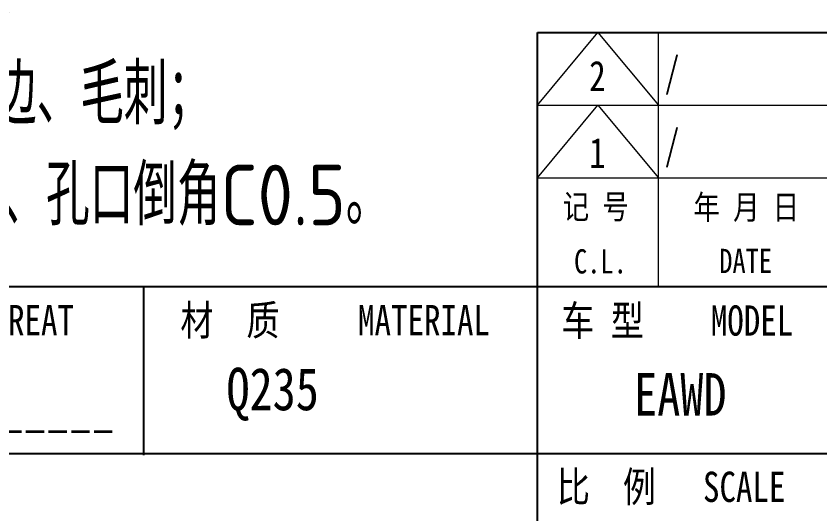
# Model space of a CAD drawing. Header units: millimetres. Extents: x -50019 to 104182, y -50696 to 36580.
# Drawn here: x -48861.7 to -48795.3, y 36112.4 to 36153.4 of the extents above; entities that cross this region are included whole.
import ezdxf
from ezdxf.enums import TextEntityAlignment as Align

# ---------------------------------------------------------------- set-up
doc = ezdxf.new("R2010")
doc.units = ezdxf.units.MM
doc.header["$LTSCALE"] = 0.5
doc.linetypes.add('AM_ISO02W050x2', pattern=[3.75, 3, -0.75])
for name, color, linetype in [('图\\M+19E79\\M+195B6\\M+18E9A', 7, 'Continuous'), ('材质', 7, 'Continuous'), ('车型', 7, 'Continuous')]:
    doc.layers.add(name, color=color, linetype=linetype)
for name, color, linetype, lineweight in [('图框', 7, 'Continuous', 18), ('标注线', 3, 'Continuous', 18), ('粗虚线', 6, 'AM_ISO02W050x2', 35)]:
    doc.layers.add(name, color=color, linetype=linetype, lineweight=lineweight)
doc.styles.add('国标', font='simfang.ttf', dxfattribs={"width": 0.8})
doc.styles.add('机械长仿宋', font='gbenor.shx', dxfattribs={"height": 1, "bigfont": 'gbcbig.shx'})

# ---------------------------------------------------------------- blocks, each defined once
blk = doc.blocks.new('GZDEH零件A4图框V01版')
at = {"layer": '图\\M+19E79\\M+195B6\\M+18E9A', "linetype": 'Continuous'}
for p, q in [((90, 79), (205, 79)), ((90, 13.5), (90, 79))]:
    blk.add_line(p, q, dxfattribs=at)
at = {"layer": '图\\M+19E79\\M+195B6\\M+18E9A', "color": 9}
for p, q in [((205, 58), (25, 58)), ((57.5, 58), (57.5, 44.108)), ((25, 44.25), (205, 44.25))]:
    blk.add_line(p, q, dxfattribs=at)
at = {"layer": '图框', "color": 9}
for p, q in [((90, 73), (95, 79)), ((95, 79), (100, 73)), ((100, 58), (100, 79)), ((90, 73), (205, 73)), ((90, 67), (95, 73)), ((95, 73), (100, 67)), ((90, 67), (205, 67))]:
    blk.add_line(p, q, dxfattribs=at)
at = {"layer": '图\\M+19E79\\M+195B6\\M+18E9A', "color": 9, "style": '国标', "width": 0.8}
for s, p in [('HEAT TREAT', (44.964, 54.005)), ('MATERIAL', (80.646, 54.001))]:
    blk.add_text(s, height=2.5, dxfattribs=at).set_placement(p, align=Align.CENTER)
for s, p in [('材  质', (60.547, 54.001)), ('比  例\u3000', (91.61, 40.251)), ('SCALE', (103.665, 40.251))]:
    blk.add_text(s, height=2.5, dxfattribs=at).set_placement(p)
for s, p in [('车 型', (95.381, 55.265)), ('MODEL', (107.712, 55.222))]:
    blk.add_text(s, height=2.5, dxfattribs=at).set_placement(p, align=Align.MIDDLE)
at = {"layer": '图框', "color": 9, "style": '国标', "width": 0.8}
for s, p in [('记 号', (94.817, 63.618)), ('年 月 日', (107.245, 63.575)), ('C.L.', (95.203, 59.105)), ('DATE', (107.188, 59.139))]:
    blk.add_text(s, height=2, dxfattribs=at).set_placement(p, align=Align.CENTER)
blk = doc.blocks.new('DEH A4')
at = {"layer": '图框'}
blk.add_blockref('GZDEH零件A4图框V01版', (0, 0), dxfattribs=at)

msp = doc.modelspace()

# ---------------------------------------------------------------- linework, layer by layer
at = {"layer": '粗虚线'}
msp.add_line((-48881.468, 36119.164), (-48853.607, 36119.164), dxfattribs=at)

# ---------------------------------------------------------------- block references
at = {"layer": '图框'}
msp.add_blockref('DEH A4', (-48908.643, 36073.093), dxfattribs=at)

# ---------------------------------------------------------------- texts
at = {"layer": '图\\M+19E79\\M+195B6\\M+18E9A', "color": 3, "style": '国标'}
for s, width, p in [('/', 0.705904, (-48808.133, 36147.565)), ('2', 0.8, (-48814.365, 36147.249)), ('/', 0.705904, (-48808.133, 36141.565)), ('1', 0.8, (-48814.376, 36140.889))]:
    msp.add_text(s, height=2.5, dxfattribs=dict(at, width=width)).set_placement(p)
at = {"layer": '材质', "color": 3, "style": '国标', "width": 0.8}
msp.add_text('Q235', height=3.5, dxfattribs=at).set_placement((-48840.484, 36120.912), align=Align.CENTER)
at = {"layer": '标注线', "color": 2, "insert": (-48876.494, 36136.126), "char_height": 5, "width": 114.82461, "attachment_point": 7, "style": '机械长仿宋'}
msp.add_mtext('\\A2;技术要求\\P1、去飞边、毛刺；\\P2、棱边、孔口倒角C0.5。', dxfattribs=at)
at = {"layer": '车型', "color": 3, "style": '国标', "width": 0.8}
msp.add_text('EAWD', height=3.5, dxfattribs=at).set_placement((-48806.848, 36120.474), align=Align.CENTER)

doc.saveas('drawing.dxf')
